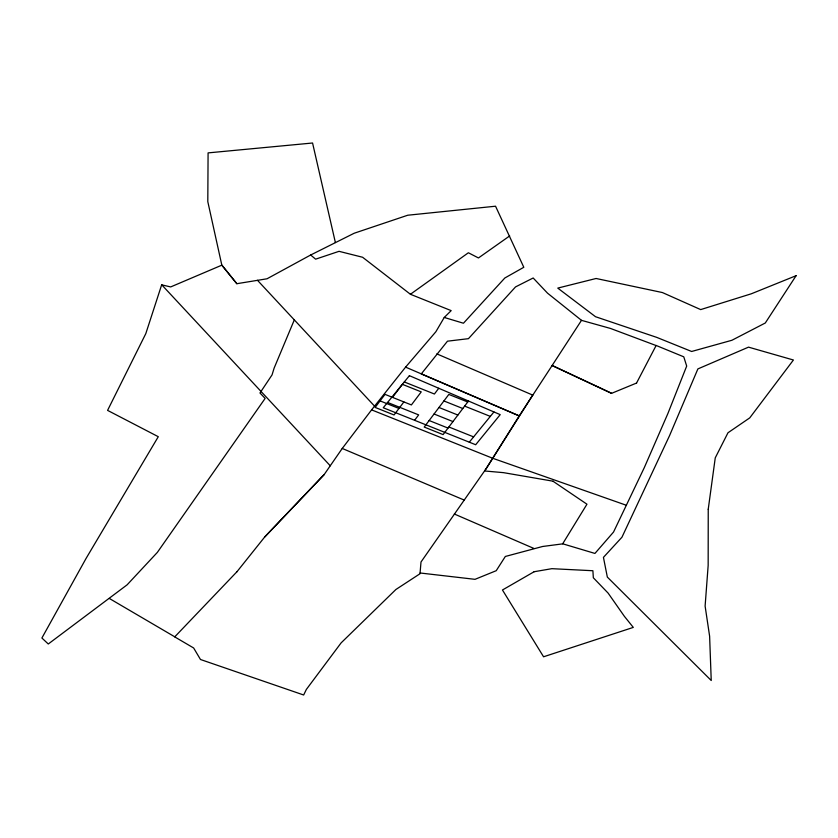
<?xml version="1.0" encoding="UTF-8"?>
<svg xmlns="http://www.w3.org/2000/svg" width="838" height="838" viewBox="0 0 838 838"><rect width="100%" height="100%" fill="white"/><g stroke="black" fill="none" stroke-linecap="round" stroke-linejoin="round"><path stroke-width="1.26" d="M236.955 571.726L174.723 636.89L193.641 647.984L200.481 659.496L303.66 694.995L306.373 689.412L341.118 642.882L395.892 589.502L420.006 573.747L421.001 562.005L486.145 468.672L519.235 415.899L552.158 365.473L611.593 393.284M294.327 319.865L274.131 368.112L272.046 374.9L259.979 392.991L265.133 398.417L157.355 552.389L127.114 584.83L48.279 643.993L41.9 638.011L86.105 558.37L158.288 436.703L107.578 410.379L145.802 333.629L161.661 284.847L170.68 286.931L221.892 265.143L236.882 283.694L267.029 278.782L310.668 255.003L354.191 233.236L407.729 215.23L495.551 206.211L523.802 267.28L504.832 277.996L463.456 323.227L444.245 317.466L435.844 331.775L405.592 367.128L371.643 409.813L342.25 448.456L464.063 500.014M636.513 383.123L656.144 345.466L683.766 356.82L686.689 366.08L667.876 413.563L644.317 467.604L613.542 532.046L594.938 553.436L562.696 543.799M532.759 395.023L484.699 470.977L503.596 472.663L553.122 481.201M656.091 345.539L610.525 328.454L581.499 320.346L552.106 365.536L611.541 393.347L636.566 383.05M342.292 448.382L324.096 474.675L264.661 537.053M392.509 397.369L402.355 384.328L421.242 391.88L411.395 404.932L384.998 394.363L375.141 407.415L394.038 414.967L403.885 401.926M414.59 420.288L418.665 414.894L387.575 402.45M438.756 388.277L434.419 394.017L404.283 381.95M468.473 401.025L443.103 434.608L424.217 427.055L448.833 394.426L467.719 401.989M581.499 320.346L547.528 293.164L533.167 277.996L515.527 286.921L468.452 338.667L447.482 341.181L421.294 373.895L519.235 415.899L405.592 367.128M236.913 571.788L264.703 536.99L324.138 474.612M469.29 442.181L493.938 411.95M444.245 317.466L451.179 310.626L410.421 294.274L362.603 257.256L339.034 251.327L315.622 259.162L310.668 255.003M410.421 294.274L468.379 252.762L478.456 257.957L509.661 235.939M553.059 481.263L586.956 504.204L562.644 543.862L542.636 546.481L505.335 556.463L496.222 570.699L475.01 579.33L420.131 572.993M626.332 505.262L492.734 458.281L371.601 409.876M464.64 406.116L490.324 416.392M443.91 400.952L462.796 408.515M438.986 407.478L457.873 415.04M434.063 414.003L452.949 421.566M448.885 426.992L473.606 436.881M380.064 400.889L398.961 408.452M429.14 420.529L448.026 428.082M436.849 353.887L532.706 395.086M454.332 514.008L533.974 548.481M109.349 598.468L174.775 636.828M257.476 280.301L374.565 406.147M161.797 284.878L330.256 465.781M236.829 283.757L221.84 265.206L207.803 201.654L208.086 152.893L312.564 143.005L335.389 242.559M708.236 509.232L708.162 565.409L705.114 606.104L709.618 636.22L711.232 680.498L607.341 577.089L603.433 557.375L621.953 537.221L669.572 435.592L697.886 368.919L748.523 347.142L793.418 360.005L749.748 417.879L727.971 432.775L715.254 457.862L708.236 509.232M796.1 275.692L765.293 322.997L731.92 340.27L691.633 351.478L656.688 337.358L595.525 316.722L557.762 288.104L596.101 278.488L662.418 292.556L700.694 309.599L751.309 293.792L796.1 275.692M409.405 375.675L383.259 407.75L475.68 444.737L500.213 414.642L409.405 375.675M534.131 571.726L502.454 589.994L543.569 656.783L633.298 627.4L624.394 616.349L608.137 593.126L593.335 577.77L592.895 570.73L551.865 568.677L534.131 571.726"/></g></svg>
